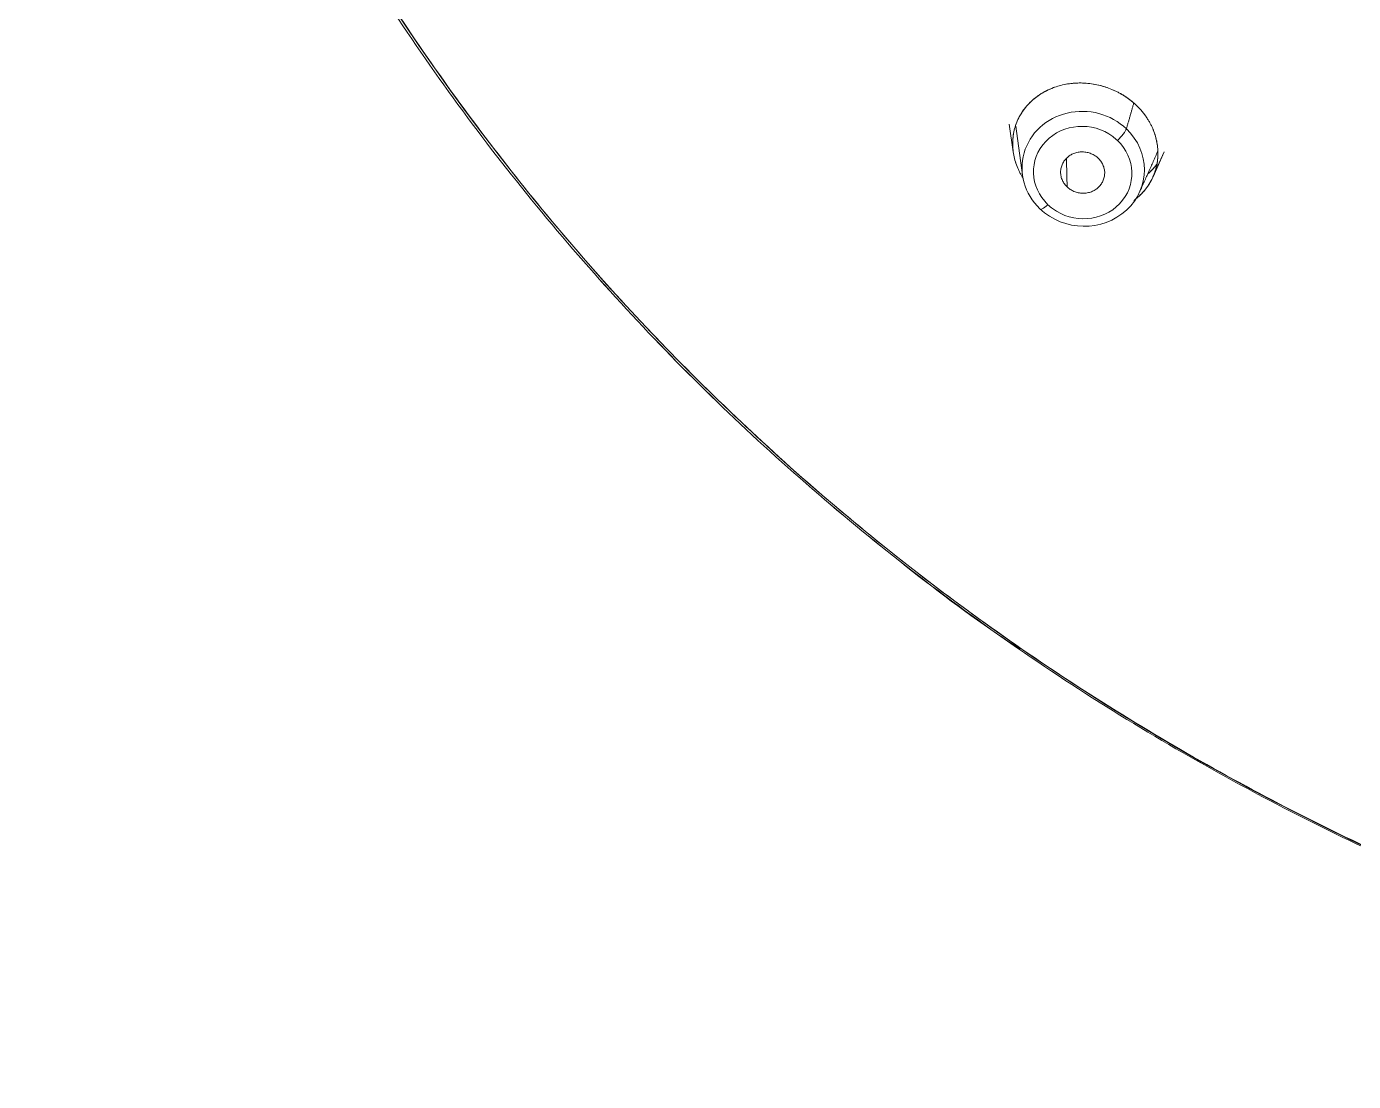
# Model space of a CAD drawing. Extents: x 5217 to 6345, y 0 to 827.
# Drawn here: x 5697.51 to 5730.56, y 439.67 to 465.95 of the extents above; entities that cross this region are included whole.
import ezdxf

# ---------------------------------------------------------------- set-up
doc = ezdxf.new("R2010")
doc.units = 0
doc.header["$LTSCALE"] = 30
doc.header["$MEASUREMENT"] = 0
doc.layers.add('1', color=7, linetype='CONTINUOUS')

msp = doc.modelspace()

# ---------------------------------------------------------------- linework, layer by layer
at = {"layer": '1', "color": 7, "linetype": 'Continuous', "lineweight": 18}
for p, q in [((5721.986, 463.518), (5722.082, 462.824)), ((5721.986, 463.518), (5722.082, 462.824)), ((5722.145, 463.466), (5722.314, 462.244)), ((5725.564, 462.201), (5725.844, 462.828)), ((5725.565, 462.205), (5725.844, 462.828))]:
    msp.add_line(p, q, dxfattribs=at)
for centre, major_axis, ratio, start_param, end_param in [((5757.244, 496.519), (-59.628, 0), 0.953717, 0, 1.529457), ((5757.244, 496.519), (-59.628, 0), 0.953717, 0, 1.529457), ((5723.826, 462.403), (-1.511, 0.215), 0.936561, 4.060556, 7.202149), ((5723.826, 462.403), (-1.511, 0.215), 0.936561, 0.918964, 4.060556)]:
    msp.add_ellipse(centre, major_axis=major_axis, ratio=ratio, start_param=start_param, end_param=end_param, dxfattribs=at)
at = {"layer": '1', "color": 7, "linetype": 'Continuous', "lineweight": 13}
for centre, major_axis, ratio, start_param, end_param in [((5723.813, 462.309), (-1.215, 0.173), 0.936561, 4.187196, 7.202149), ((5723.813, 462.309), (1.215, -0.173), 0.936561, 4.187196, 7.202149), ((5723.813, 462.309), (-1.215, 0.173), 0.936561, 4.060556, 4.187196), ((5724.693, 463.213), (-0.207, -0.217), 0.212631, 1.281621, 2.755767), ((5722.961, 461.613), (0.207, 0.217), 0.212631, 2.949067, 4.423214), ((5723.813, 462.309), (1.215, -0.173), 0.936561, 4.060556, 4.187196)]:
    msp.add_ellipse(centre, major_axis=major_axis, ratio=ratio, start_param=start_param, end_param=end_param, dxfattribs=at)
at = {"layer": '1', "color": 7, "linetype": 'Continuous', "lineweight": 18}
for points, knots in [([(5759.712, 439.668), (5760.292, 439.691), (5761.968, 439.78), (5764.735, 440.04), (5767.995, 440.52), (5771.222, 441.172), (5774.407, 441.992), (5777.54, 442.979), (5780.611, 444.129), (5783.61, 445.439), (5786.529, 446.905), (5789.359, 448.523), (5792.092, 450.287), (5794.718, 452.192), (5797.229, 454.232), (5799.619, 456.402), (5801.88, 458.694), (5804.005, 461.101), (5805.987, 463.617), (5807.821, 466.233), (5809.501, 468.942), (5811.021, 471.735), (5812.378, 474.604), (5813.566, 477.54), (5814.583, 480.534), (5815.426, 483.576), (5816.091, 486.659), (5816.577, 489.772), (5816.882, 492.905), (5817.005, 496.05), (5816.947, 499.196), (5816.706, 502.335), (5816.285, 505.456), (5815.684, 508.55), (5814.904, 511.608), (5813.949, 514.62), (5812.822, 517.578), (5811.525, 520.471), (5810.063, 523.292), (5808.44, 526.031), (5806.66, 528.681), (5804.731, 531.234), (5802.657, 533.681), (5800.444, 536.015), (5798.1, 538.229), (5795.631, 540.316), (5793.045, 542.27), (5790.35, 544.085), (5787.555, 545.755), (5784.667, 547.276), (5781.695, 548.643), (5778.649, 549.85), (5775.538, 550.896), (5772.371, 551.776), (5769.157, 552.489), (5765.908, 553.031), (5762.632, 553.401), (5759.34, 553.598), (5756.041, 553.622), (5752.746, 553.471), (5749.464, 553.148), (5746.207, 552.652), (5742.982, 551.986), (5739.802, 551.151), (5736.674, 550.149), (5733.609, 548.985), (5730.617, 547.661), (5727.705, 546.181), (5724.883, 544.551), (5722.16, 542.774), (5719.544, 540.857), (5717.043, 538.805), (5714.664, 536.624), (5712.415, 534.322), (5710.302, 531.904), (5708.333, 529.379), (5706.512, 526.755), (5704.847, 524.038), (5703.34, 521.238), (5701.998, 518.363), (5700.825, 515.422), (5699.823, 512.423), (5698.996, 509.377), (5698.347, 506.291), (5697.877, 503.176), (5697.588, 500.041), (5697.48, 496.896), (5697.555, 493.75), (5697.811, 490.612), (5698.249, 487.493), (5698.866, 484.402), (5699.661, 481.348), (5700.631, 478.34), (5701.774, 475.388), (5703.085, 472.5), (5704.562, 469.686), (5706.199, 466.954), (5707.991, 464.313), (5709.934, 461.769), (5712.021, 459.332), (5714.245, 457.008), (5716.601, 454.805), (5719.08, 452.73), (5721.676, 450.788), (5724.38, 448.985), (5727.184, 447.328), (5730.08, 445.82), (5733.058, 444.468), (5736.111, 443.274), (5739.227, 442.243), (5742.399, 441.377), (5745.616, 440.68), (5748.868, 440.153), (5751.926, 439.822), (5753.898, 439.702), (5754.776, 439.668)], [0, 0, 0, 0, 0.004702, 0.013606, 0.022511, 0.031416, 0.040321, 0.049226, 0.058131, 0.067035, 0.07594, 0.084844, 0.093748, 0.102652, 0.111556, 0.120459, 0.129362, 0.138265, 0.147168, 0.15607, 0.164972, 0.173874, 0.182775, 0.191676, 0.200577, 0.209478, 0.218378, 0.227279, 0.236179, 0.245079, 0.253978, 0.262878, 0.271778, 0.280678, 0.289578, 0.298478, 0.307379, 0.316279, 0.32518, 0.334081, 0.342982, 0.351884, 0.360785, 0.369687, 0.37859, 0.387493, 0.396396, 0.405299, 0.414202, 0.423106, 0.43201, 0.440914, 0.449818, 0.458723, 0.467628, 0.476532, 0.485437, 0.494342, 0.503247, 0.512152, 0.521057, 0.529962, 0.538867, 0.547772, 0.556677, 0.565582, 0.574486, 0.583391, 0.592295, 0.601199, 0.610103, 0.619007, 0.62791, 0.636813, 0.645716, 0.654619, 0.663521, 0.672423, 0.681325, 0.690226, 0.699127, 0.708028, 0.716929, 0.725829, 0.734729, 0.743629, 0.752529, 0.761429, 0.770329, 0.779229, 0.788129, 0.797029, 0.805929, 0.814829, 0.82373, 0.832631, 0.841532, 0.850433, 0.859334, 0.868236, 0.877138, 0.886041, 0.894944, 0.903847, 0.91275, 0.921653, 0.930557, 0.939461, 0.948365, 0.95727, 0.966174, 0.975079, 0.983983, 0.992888, 1, 1, 1, 1]), ([(5793.07, 451.033), (5793.622, 451.416), (5795.04, 452.443), (5797.228, 454.234), (5799.62, 456.401), (5801.88, 458.694), (5804.005, 461.101), (5805.987, 463.617), (5807.821, 466.233), (5809.501, 468.942), (5811.021, 471.735), (5812.378, 474.604), (5813.566, 477.54), (5814.583, 480.534), (5815.426, 483.576), (5816.091, 486.659), (5816.577, 489.772), (5816.882, 492.905), (5817.005, 496.05), (5816.947, 499.196), (5816.706, 502.335), (5816.285, 505.456), (5815.684, 508.55), (5814.904, 511.608), (5813.949, 514.62), (5812.822, 517.578), (5811.525, 520.471), (5810.063, 523.292), (5808.44, 526.031), (5806.66, 528.681), (5804.731, 531.234), (5802.657, 533.681), (5800.444, 536.015), (5798.1, 538.229), (5795.631, 540.316), (5793.045, 542.27), (5790.35, 544.085), (5787.555, 545.755), (5784.667, 547.276), (5781.695, 548.643), (5778.649, 549.85), (5775.538, 550.896), (5772.371, 551.776), (5769.157, 552.489), (5765.908, 553.031), (5762.632, 553.401), (5759.34, 553.598), (5756.041, 553.622), (5752.746, 553.471), (5749.464, 553.148), (5746.207, 552.652), (5742.982, 551.986), (5739.802, 551.151), (5736.674, 550.149), (5733.609, 548.985), (5730.617, 547.661), (5727.705, 546.181), (5724.883, 544.551), (5722.16, 542.774), (5719.544, 540.857), (5717.043, 538.805), (5714.664, 536.624), (5712.415, 534.322), (5710.302, 531.904), (5708.333, 529.379), (5706.512, 526.755), (5704.847, 524.038), (5703.34, 521.238), (5701.998, 518.363), (5700.825, 515.422), (5699.823, 512.423), (5698.996, 509.377), (5698.347, 506.291), (5697.877, 503.176), (5697.588, 500.041), (5697.48, 496.896), (5697.555, 493.75), (5697.811, 490.612), (5698.249, 487.493), (5698.866, 484.402), (5699.661, 481.348), (5700.631, 478.34), (5701.774, 475.388), (5703.085, 472.5), (5704.562, 469.686), (5706.199, 466.954), (5707.991, 464.313), (5709.934, 461.769), (5712.021, 459.332), (5714.246, 457.009), (5716.6, 454.804), (5719.085, 452.736), (5720.978, 451.284), (5722.066, 450.56), (5722.254, 450.437)], [0, 0, 0, 0, 0.006833, 0.017845, 0.028856, 0.039868, 0.050878, 0.061889, 0.072899, 0.083908, 0.094918, 0.105926, 0.116935, 0.127943, 0.138951, 0.149959, 0.160966, 0.171973, 0.18298, 0.193987, 0.204994, 0.216001, 0.227008, 0.238016, 0.249023, 0.26003, 0.271038, 0.282046, 0.293055, 0.304063, 0.315072, 0.326082, 0.337091, 0.348102, 0.359112, 0.370123, 0.381134, 0.392146, 0.403157, 0.414169, 0.425182, 0.436194, 0.447207, 0.45822, 0.469233, 0.480246, 0.491259, 0.502272, 0.513286, 0.524299, 0.535313, 0.546326, 0.557339, 0.568352, 0.579365, 0.590378, 0.601391, 0.612403, 0.623416, 0.634428, 0.645439, 0.656451, 0.667462, 0.678472, 0.689483, 0.700493, 0.711502, 0.722512, 0.73352, 0.744529, 0.755537, 0.766545, 0.777553, 0.78856, 0.799567, 0.810574, 0.821581, 0.832588, 0.843595, 0.854602, 0.865609, 0.876617, 0.887624, 0.898632, 0.90964, 0.920649, 0.931657, 0.942666, 0.953676, 0.964686, 0.975696, 0.986706, 0.997717, 1, 1, 1, 1]), ([(5725.149, 463.985), (5725.144, 463.989), (5725.134, 463.999), (5725.119, 464.013), (5725.103, 464.027), (5725.087, 464.041), (5725.071, 464.055), (5725.055, 464.069), (5725.039, 464.082), (5725.022, 464.095), (5725.006, 464.109), (5724.989, 464.122), (5724.972, 464.135), (5724.954, 464.147), (5724.937, 464.16), (5724.919, 464.172), (5724.902, 464.185), (5724.866, 464.209), (5724.81, 464.244), (5724.734, 464.288), (5724.656, 464.328), (5724.553, 464.377), (5724.42, 464.429), (5724.254, 464.479), (5724.08, 464.516), (5723.957, 464.531), (5723.842, 464.539), (5723.731, 464.543), (5723.567, 464.535), (5723.396, 464.512), (5723.235, 464.474), (5723.072, 464.421), (5722.908, 464.35), (5722.775, 464.273), (5722.684, 464.211), (5722.638, 464.175), (5722.6, 464.145), (5722.557, 464.108), (5722.505, 464.06), (5722.456, 464.009), (5722.42, 463.969), (5722.402, 463.946), (5722.389, 463.932), (5722.371, 463.909), (5722.331, 463.857), (5722.276, 463.774), (5722.223, 463.679), (5722.181, 463.589), (5722.142, 463.489), (5722.104, 463.361), (5722.076, 463.204), (5722.065, 463.035), (5722.074, 462.867), (5722.102, 462.7), (5722.147, 462.538), (5722.199, 462.408), (5722.236, 462.332), (5722.249, 462.307)], [0, 0, 0, 0, 0.004141, 0.008288, 0.012443, 0.016603, 0.02077, 0.024944, 0.029125, 0.033312, 0.037506, 0.041707, 0.045915, 0.050129, 0.054351, 0.058579, 0.062814, 0.067056, 0.084151, 0.101238, 0.118318, 0.135393, 0.168009, 0.20152, 0.23632, 0.271549, 0.274096, 0.30454, 0.336803, 0.372108, 0.408004, 0.437839, 0.477289, 0.519597, 0.535339, 0.547653, 0.557167, 0.566533, 0.584922, 0.602809, 0.613206, 0.620136, 0.62203, 0.625897, 0.639637, 0.665196, 0.692189, 0.711945, 0.731283, 0.763937, 0.801126, 0.837537, 0.875586, 0.91125, 0.947346, 0.982881, 1, 1, 1, 1]), ([(5725.149, 463.985), (5725.144, 463.989), (5725.134, 463.999), (5725.119, 464.013), (5725.103, 464.027), (5725.087, 464.041), (5725.071, 464.055), (5725.055, 464.069), (5725.039, 464.082), (5725.022, 464.095), (5725.006, 464.109), (5724.989, 464.122), (5724.972, 464.135), (5724.954, 464.147), (5724.937, 464.16), (5724.919, 464.172), (5724.902, 464.185), (5724.866, 464.209), (5724.81, 464.244), (5724.734, 464.288), (5724.656, 464.328), (5724.553, 464.377), (5724.42, 464.429), (5724.254, 464.479), (5724.08, 464.516), (5723.957, 464.531), (5723.842, 464.539), (5723.731, 464.543), (5723.567, 464.535), (5723.396, 464.512), (5723.235, 464.474), (5723.072, 464.421), (5722.908, 464.35), (5722.775, 464.273), (5722.684, 464.211), (5722.638, 464.175), (5722.6, 464.145), (5722.557, 464.108), (5722.505, 464.06), (5722.456, 464.009), (5722.42, 463.969), (5722.402, 463.946), (5722.389, 463.932), (5722.371, 463.909), (5722.331, 463.857), (5722.276, 463.774), (5722.223, 463.679), (5722.181, 463.589), (5722.142, 463.489), (5722.104, 463.361), (5722.076, 463.204), (5722.065, 463.035), (5722.074, 462.867), (5722.102, 462.7), (5722.147, 462.538), (5722.199, 462.408), (5722.236, 462.332), (5722.249, 462.307)], [0, 0, 0, 0, 0.004141, 0.008288, 0.012443, 0.016603, 0.02077, 0.024944, 0.029125, 0.033312, 0.037506, 0.041707, 0.045915, 0.050129, 0.054351, 0.058579, 0.062814, 0.067056, 0.084151, 0.101238, 0.118318, 0.135393, 0.168009, 0.20152, 0.23632, 0.271549, 0.274096, 0.30454, 0.336803, 0.372108, 0.408004, 0.437839, 0.477289, 0.519597, 0.535339, 0.547653, 0.557167, 0.566533, 0.584922, 0.602809, 0.613206, 0.620136, 0.62203, 0.625897, 0.639637, 0.665196, 0.692189, 0.711945, 0.731283, 0.763937, 0.801126, 0.837537, 0.875586, 0.91125, 0.947346, 0.982881, 1, 1, 1, 1]), ([(5722.328, 462.172), (5722.315, 462.192), (5722.288, 462.236), (5722.249, 462.306), (5722.199, 462.408), (5722.146, 462.54), (5722.101, 462.703), (5722.074, 462.87), (5722.064, 463.093), (5722.095, 463.367), (5722.189, 463.623), (5722.297, 463.81), (5722.395, 463.942), (5722.507, 464.064), (5722.632, 464.174), (5722.769, 464.271), (5722.916, 464.353), (5723.07, 464.421), (5723.229, 464.473), (5723.392, 464.511), (5723.559, 464.534), (5723.729, 464.543), (5723.902, 464.537), (5724.076, 464.516), (5724.247, 464.481), (5724.415, 464.431), (5724.55, 464.378), (5724.656, 464.329), (5724.733, 464.289), (5724.808, 464.245), (5724.868, 464.208), (5724.913, 464.177), (5724.944, 464.155), (5724.975, 464.132), (5725.005, 464.109), (5725.035, 464.085), (5725.065, 464.061), (5725.093, 464.036), (5725.121, 464.011), (5725.14, 463.993), (5725.149, 463.985)], [0, 0, 0, 0, 0.013999, 0.030918, 0.047872, 0.082901, 0.117809, 0.152956, 0.188699, 0.25968, 0.32935, 0.364123, 0.399149, 0.434523, 0.469348, 0.503847, 0.538597, 0.572362, 0.605717, 0.638408, 0.671038, 0.703893, 0.736881, 0.770213, 0.803093, 0.835848, 0.868812, 0.885213, 0.901586, 0.917972, 0.934413, 0.941737, 0.949042, 0.956334, 0.963615, 0.97089, 0.978162, 0.985435, 0.992713, 1, 1, 1, 1]), ([(5722.328, 462.172), (5722.315, 462.192), (5722.288, 462.236), (5722.249, 462.306), (5722.199, 462.408), (5722.146, 462.54), (5722.101, 462.703), (5722.074, 462.87), (5722.064, 463.093), (5722.095, 463.367), (5722.189, 463.623), (5722.297, 463.81), (5722.395, 463.942), (5722.507, 464.064), (5722.632, 464.174), (5722.769, 464.271), (5722.916, 464.353), (5723.07, 464.421), (5723.229, 464.473), (5723.392, 464.511), (5723.559, 464.534), (5723.729, 464.543), (5723.902, 464.537), (5724.076, 464.516), (5724.247, 464.481), (5724.415, 464.431), (5724.55, 464.378), (5724.656, 464.329), (5724.733, 464.289), (5724.808, 464.245), (5724.868, 464.208), (5724.913, 464.177), (5724.944, 464.155), (5724.975, 464.132), (5725.005, 464.109), (5725.035, 464.085), (5725.065, 464.061), (5725.093, 464.036), (5725.121, 464.011), (5725.14, 463.993), (5725.149, 463.985)], [0, 0, 0, 0, 0.013999, 0.030918, 0.047872, 0.082901, 0.117809, 0.152956, 0.188699, 0.25968, 0.32935, 0.364123, 0.399149, 0.434523, 0.469348, 0.503847, 0.538597, 0.572362, 0.605717, 0.638408, 0.671038, 0.703893, 0.736881, 0.770213, 0.803093, 0.835848, 0.868812, 0.885213, 0.901586, 0.917972, 0.934413, 0.941737, 0.949042, 0.956334, 0.963615, 0.97089, 0.978162, 0.985435, 0.992713, 1, 1, 1, 1]), ([(5725.149, 463.985), (5725.154, 463.98), (5725.165, 463.97), (5725.18, 463.955), (5725.195, 463.939), (5725.21, 463.924), (5725.225, 463.908), (5725.239, 463.893), (5725.254, 463.877), (5725.268, 463.861), (5725.282, 463.845), (5725.295, 463.829), (5725.309, 463.812), (5725.322, 463.796), (5725.335, 463.779), (5725.348, 463.762), (5725.361, 463.745), (5725.386, 463.711), (5725.421, 463.659), (5725.465, 463.588), (5725.506, 463.515), (5725.554, 463.416), (5725.605, 463.288), (5725.65, 463.133), (5725.679, 462.975), (5725.691, 462.818), (5725.686, 462.662), (5725.664, 462.507), (5725.625, 462.355), (5725.569, 462.207), (5725.498, 462.065), (5725.41, 461.931), (5725.308, 461.807), (5725.199, 461.702), (5725.123, 461.64), (5725.088, 461.614)], [0, 0, 0, 0, 0.00738, 0.014751, 0.022113, 0.029468, 0.036818, 0.044162, 0.051503, 0.058842, 0.066179, 0.073517, 0.080856, 0.088198, 0.095544, 0.102895, 0.110252, 0.117617, 0.147118, 0.176585, 0.206098, 0.235737, 0.294865, 0.354126, 0.412894, 0.471471, 0.530186, 0.589399, 0.649305, 0.709498, 0.770061, 0.830288, 0.890758, 0.952054, 1, 1, 1, 1]), ([(5725.088, 461.614), (5725.123, 461.64), (5725.173, 461.68), (5725.239, 461.741), (5725.315, 461.817), (5725.412, 461.933), (5725.503, 462.074), (5725.575, 462.219), (5725.628, 462.364), (5725.667, 462.521), (5725.686, 462.673), (5725.69, 462.825), (5725.679, 462.981), (5725.649, 463.14), (5725.604, 463.294), (5725.553, 463.418), (5725.506, 463.515), (5725.465, 463.589), (5725.42, 463.66), (5725.381, 463.717), (5725.349, 463.761), (5725.326, 463.79), (5725.303, 463.82), (5725.278, 463.848), (5725.254, 463.877), (5725.228, 463.905), (5725.202, 463.932), (5725.176, 463.959), (5725.158, 463.976), (5725.149, 463.985)], [0, 0, 0, 0, 0.047985, 0.071717, 0.099814, 0.169776, 0.24146, 0.290512, 0.354864, 0.418112, 0.475051, 0.528541, 0.589337, 0.649555, 0.70761, 0.764274, 0.793965, 0.823682, 0.853429, 0.883207, 0.896328, 0.909412, 0.922459, 0.935471, 0.948447, 0.961388, 0.974293, 0.987164, 1, 1, 1, 1]), ([(5725.088, 461.614), (5725.123, 461.64), (5725.173, 461.68), (5725.239, 461.741), (5725.315, 461.817), (5725.412, 461.933), (5725.503, 462.074), (5725.575, 462.219), (5725.628, 462.364), (5725.667, 462.521), (5725.686, 462.673), (5725.69, 462.825), (5725.679, 462.981), (5725.649, 463.14), (5725.604, 463.294), (5725.553, 463.418), (5725.506, 463.515), (5725.465, 463.589), (5725.42, 463.66), (5725.381, 463.717), (5725.349, 463.761), (5725.326, 463.79), (5725.303, 463.82), (5725.278, 463.848), (5725.254, 463.877), (5725.228, 463.905), (5725.202, 463.932), (5725.176, 463.959), (5725.158, 463.976), (5725.149, 463.985)], [0, 0, 0, 0, 0.047985, 0.071717, 0.099814, 0.169776, 0.24146, 0.290512, 0.354864, 0.418112, 0.475051, 0.528541, 0.589337, 0.649555, 0.70761, 0.764274, 0.793965, 0.823682, 0.853429, 0.883207, 0.896328, 0.909412, 0.922459, 0.935471, 0.948447, 0.961388, 0.974293, 0.987164, 1, 1, 1, 1]), ([(5725.149, 463.985), (5725.154, 463.98), (5725.165, 463.97), (5725.18, 463.955), (5725.195, 463.939), (5725.21, 463.924), (5725.225, 463.908), (5725.239, 463.893), (5725.254, 463.877), (5725.268, 463.861), (5725.282, 463.845), (5725.295, 463.829), (5725.309, 463.812), (5725.322, 463.796), (5725.335, 463.779), (5725.348, 463.762), (5725.361, 463.745), (5725.386, 463.711), (5725.421, 463.659), (5725.465, 463.588), (5725.506, 463.515), (5725.554, 463.416), (5725.605, 463.288), (5725.65, 463.133), (5725.679, 462.975), (5725.691, 462.818), (5725.686, 462.662), (5725.664, 462.507), (5725.625, 462.355), (5725.569, 462.207), (5725.498, 462.065), (5725.41, 461.931), (5725.308, 461.807), (5725.199, 461.702), (5725.123, 461.64), (5725.088, 461.614)], [0, 0, 0, 0, 0.00738, 0.014751, 0.022113, 0.029468, 0.036818, 0.044162, 0.051503, 0.058842, 0.066179, 0.073517, 0.080856, 0.088198, 0.095544, 0.102895, 0.110252, 0.117617, 0.147118, 0.176585, 0.206098, 0.235737, 0.294865, 0.354126, 0.412894, 0.471471, 0.530186, 0.589399, 0.649305, 0.709498, 0.770061, 0.830288, 0.890758, 0.952054, 1, 1, 1, 1]), ([(5725.628, 462.475), (5725.605, 462.447), (5725.564, 462.399), (5725.506, 462.339), (5725.464, 462.299), (5725.441, 462.279), (5725.432, 462.271)], [0, 0, 0, 0, 0.389141, 0.67181, 0.88394, 1, 1, 1, 1]), ([(5725.628, 462.475), (5725.605, 462.447), (5725.564, 462.399), (5725.506, 462.339), (5725.464, 462.299), (5725.441, 462.279), (5725.432, 462.271)], [0, 0, 0, 0, 0.389141, 0.67181, 0.88394, 1, 1, 1, 1]), ([(5725.439, 462.277), (5725.445, 462.282), (5725.496, 462.329), (5725.574, 462.409), (5725.639, 462.489), (5725.665, 462.524)], [0, 0, 0, 0, 0.072874, 0.611694, 1, 1, 1, 1]), ([(5725.439, 462.277), (5725.445, 462.282), (5725.496, 462.329), (5725.574, 462.409), (5725.639, 462.489), (5725.665, 462.524)], [0, 0, 0, 0, 0.072874, 0.611694, 1, 1, 1, 1])]:
    msp.add_open_spline(points, degree=3, knots=knots, dxfattribs=at)
msp.add_rational_spline([(5697.616, 496.519), (5697.616, 441.954), (5754.78, 439.699)], [1, 0.715597051235, 0.983511684925], degree=2, dxfattribs=at)
msp.add_rational_spline([(5697.616, 496.519), (5697.616, 441.954), (5754.78, 439.699)], [1, 0.715597051235, 0.983511684925], degree=2, dxfattribs=at)
at = {"layer": '1', "color": 7, "linetype": 'Continuous', "lineweight": 13}
for points, degree in [([(5724.902, 463.398), (5725.083, 464.028)], 1), ([(5723.41, 462.649), (5723.415, 462.416), (5723.42, 462.183), (5723.425, 461.951)], 3)]:
    msp.add_open_spline(points, degree=degree, dxfattribs=at)
at = {"layer": '1', "color": 7, "linetype": 'Continuous', "lineweight": 18}
for points in [[(5723.425, 461.951), (5723.036, 462.321), (5723.424, 462.68), (5723.812, 463.038), (5724.2, 462.667)], [(5724.2, 462.667), (5724.589, 462.297), (5724.201, 461.938), (5723.813, 461.58), (5723.425, 461.951)]]:
    msp.add_rational_spline(points, [1, 0.707106781187, 1, 0.707106781187, 1], degree=2, knots=[0, 0, 0, 0.5, 0.5, 1, 1, 1], dxfattribs=at)
msp.add_open_spline([(5725.233, 461.829), (5725.684, 462.837)], degree=1, dxfattribs=at)

doc.saveas('drawing.dxf')
